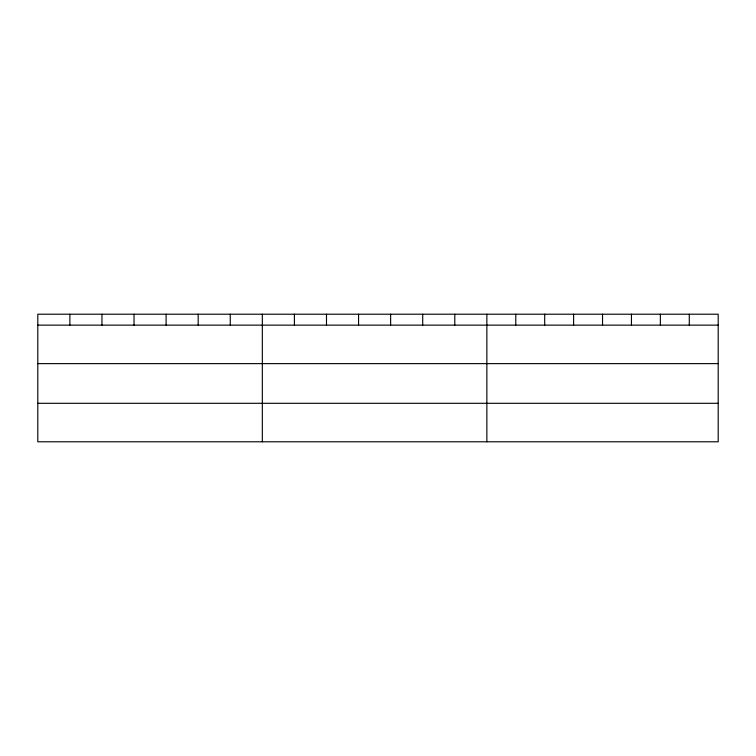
<?xml version="1.0" encoding="UTF-8"?>
<svg xmlns="http://www.w3.org/2000/svg" width="756" height="756" viewBox="0 0 756 756"><rect width="100%" height="100%" fill="white"/><g stroke="black" fill="none" stroke-linecap="round" stroke-linejoin="round"><path stroke-width="1.13" d="M718.2 363.627L718.2 314.212L37.8 314.212L37.8 441.787L718.2 441.787L718.2 363.627L37.8 363.627M37.8 325.137L718.2 325.137M37.8 403.298L718.2 403.298M689.283 314.212L689.283 325.137M660.366 314.212L660.366 325.137M631.449 314.212L631.449 325.137M602.532 314.212L602.532 325.137M573.615 314.212L573.615 325.137M544.698 314.212L544.698 325.137M515.781 314.212L515.781 325.137M486.864 314.212L486.864 441.787M454.791 314.212L454.791 325.137M422.708 314.212L422.708 325.137M390.635 314.212L390.635 325.137M358.561 314.212L358.561 325.137M326.488 314.212L326.488 325.137M294.405 314.212L294.405 325.137M262.332 314.212L262.332 441.787M230.259 314.212L230.259 325.137M198.176 314.212L198.176 325.137M166.103 314.212L166.103 325.137M134.029 314.212L134.029 325.137M101.956 314.212L101.956 325.137M69.873 314.212L69.873 325.137"/></g></svg>
